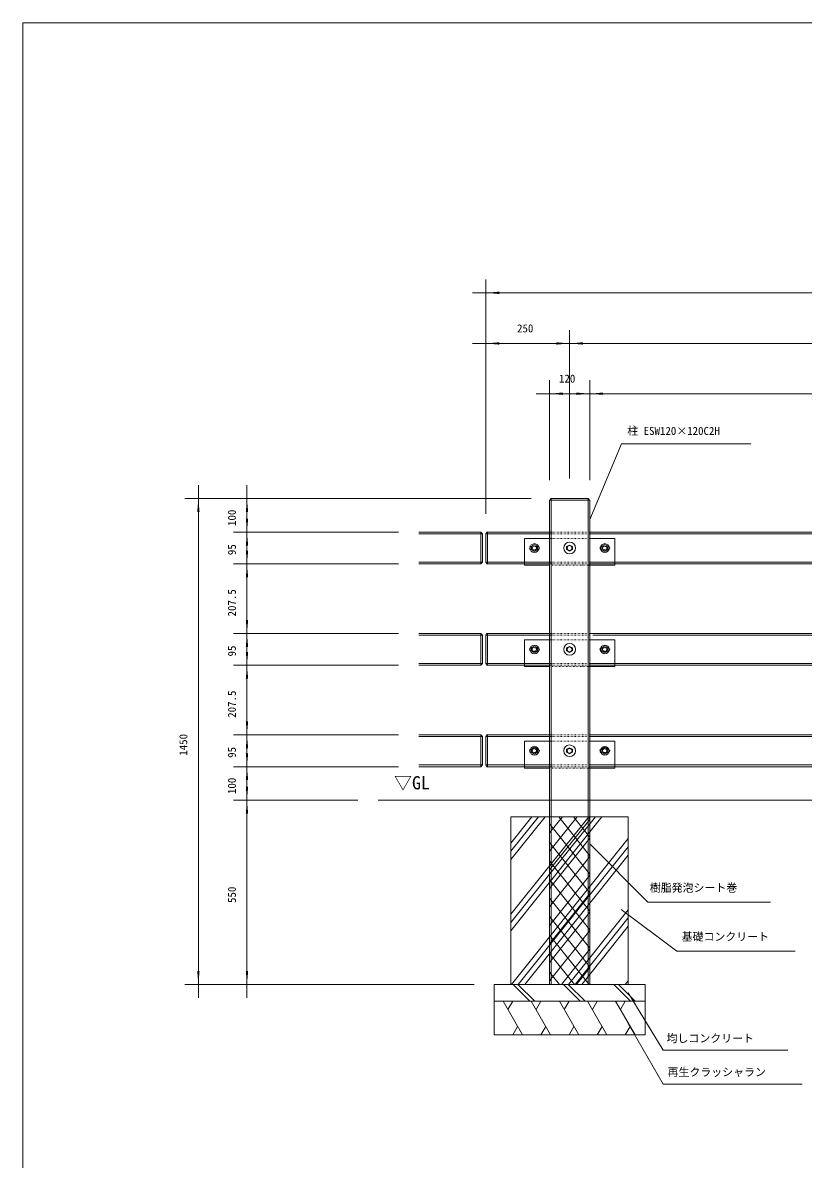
# Model space of a CAD drawing. Units: millimetres, scale not verified. Extents: x -3900 to 3900, y -2750 to 2750.
# Drawn here: x -3900 to -1571, y -642 to 2750 of the extents above; entities that cross this region are included whole.
import ezdxf
from ezdxf.enums import TextEntityAlignment as Align

# ---------------------------------------------------------------- set-up
doc = ezdxf.new("R2010")
doc.units = ezdxf.units.MM
doc.header["$LTSCALE"] = 20
doc.linetypes.add('USER5', pattern=[0.208282, 0.069427, -0.138855])
doc.layers.add('0-1_IMPORTED', color=30, linetype='Continuous', lineweight=18)
doc.styles.add('ＭＳ ゴシック', font='')
doc.styles.get('ＭＳ ゴシック').set_extended_font_data('MS Gothic')

msp = doc.modelspace()

# ---------------------------------------------------------------- linework, layer by layer
at = {"layer": '0-1_IMPORTED', "color": 1}
for p, q in [((-2518.5, 1284.92), (-2518.5, 1984)), ((-2518.5, 1944), (-2558.5, 1944)), ((-18.5, 1944), (-2518.5, 1944)), ((-2518.5, 1284.92), (-2518.5, 1832.92)), ((-2268.5, 1389.92), (-2268.5, 1832.92)), ((-2268.5, 1389.92), (-2268.5, 1832.92)), ((-2558.5, 1792.92), (-2518.5, 1792.92)), ((-2518.5, 1792.92), (-2268.5, 1792.92)), ((-2308.5, 1792.92), (-2268.5, 1792.92)), ((-2268.5, 1792.92), (-2228.5, 1792.92)), ((-2268.5, 1792.92), (-268.5, 1792.92)), ((-2328.5, 1384.92), (-2328.5, 1682.92)), ((-2208.5, 1384.92), (-2208.5, 1682.92)), ((-2208.5, 1384.92), (-2208.5, 1682.92)), ((-2368.5, 1642.92), (-2328.5, 1642.92)), ((-2328.5, 1642.92), (-2208.5, 1642.92)), ((-2248.5, 1642.92), (-2208.5, 1642.92)), ((-2208.5, 1642.92), (-2168.5, 1642.92)), ((-2208.5, 1642.92), (-328.5, 1642.92)), ((-3376, 1369.92), (-3376, 1329.92)), ((-3231, 1329.92), (-3231, 1369.92)), ((-2383.5, 1329.92), (-3416, 1329.92)), ((-3376, 1329.92), (-3376, -120.08)), ((-2383.5, 1329.92), (-3271, 1329.92)), ((-3231, 1229.92), (-3231, 1329.92)), ((-3231, 1229.92), (-3231, 1269.92)), ((-2778.5, 1229.92), (-3271, 1229.92)), ((-2778.5, 1229.92), (-3271, 1229.92)), ((-3231, 1134.92), (-3231, 1229.92)), ((-3231, 1189.92), (-3231, 1229.92)), ((-3231, 1134.92), (-3231, 1174.92)), ((-2778.5, 1134.92), (-3271, 1134.92)), ((-2778.5, 1134.92), (-3271, 1134.92)), ((-3231, 927.42), (-3231, 1134.92)), ((-3231, 1094.92), (-3231, 1134.92)), ((-3231, 927.42), (-3231, 967.42)), ((-2778.5, 927.42), (-3271, 927.42)), ((-2778.5, 927.42), (-3271, 927.42)), ((-3231, 832.42), (-3231, 927.42)), ((-3231, 887.42), (-3231, 927.42)), ((-3231, 832.42), (-3231, 872.42)), ((-2778.5, 832.42), (-3271, 832.42)), ((-2778.5, 832.42), (-3271, 832.42)), ((-3231, 624.92), (-3231, 832.42)), ((-3231, 792.42), (-3231, 832.42)), ((-3231, 624.92), (-3231, 664.92)), ((-2778.5, 624.92), (-3271, 624.92)), ((-2778.5, 624.92), (-3271, 624.92)), ((-3231, 529.92), (-3231, 624.92)), ((-3231, 584.92), (-3231, 624.92)), ((-3231, 529.92), (-3231, 569.92)), ((-2778.5, 529.92), (-3271, 529.92)), ((-2778.5, 529.92), (-3271, 529.92)), ((-3231, 429.92), (-3231, 529.92)), ((-3231, 489.92), (-3231, 529.92)), ((-3231, 429.92), (-3231, 469.92)), ((-2900, 429.92), (-3271, 429.92)), ((-2900, 429.92), (-3271, 429.92)), ((-3231, -120.08), (-3231, 429.92)), ((-3231, 389.92), (-3231, 429.92)), ((-2553.5, -120.08), (-3416, -120.08)), ((-3376, -120.08), (-3376, -160.08)), ((-2553.5, -120.08), (-3271, -120.08)), ((-3231, -160.08), (-3231, -120.08))]:
    msp.add_line(p, q, dxfattribs=at)
at = {"layer": '0-1_IMPORTED'}
for p, q in [((-2328.5, 1324.92), (-2208.5, 1324.92)), ((-2323.5, 1329.92), (-2323.5, -120.08)), ((-2213.5, 1329.92), (-2213.5, -120.08)), ((-2718.5, 1224.92), (-2528.5, 1224.92)), ((-2533.5, 1229.92), (-2533.5, 1134.92)), ((-2518.5, 1224.92), (-2328.5, 1224.92)), ((-2513.5, 1134.92), (-2513.5, 1229.92)), ((-2208.5, 1224.92), (-18.5, 1224.92)), ((-2378.1, 1187.02), (-2375.99, 1188.43)), ((-2375.99, 1188.43), (-2373.5, 1188.92)), ((-2373.5, 1188.92), (-2371.01, 1188.43)), ((-2371.01, 1188.43), (-2368.9, 1187.02)), ((-2163.5, 1188.92), (-2165.99, 1188.43)), ((-2161.01, 1188.43), (-2163.5, 1188.92)), ((-2158.9, 1187.02), (-2161.01, 1188.43)), ((-2379.51, 1184.91), (-2378.1, 1187.02)), ((-2378.1, 1177.83), (-2379.51, 1179.93)), ((-2375.99, 1176.42), (-2378.1, 1177.83)), ((-2373.5, 1175.92), (-2375.99, 1176.42)), ((-2371.01, 1176.42), (-2373.5, 1175.92)), ((-2368.9, 1177.83), (-2371.01, 1176.42)), ((-2368.9, 1187.02), (-2367.49, 1184.91)), ((-2367.49, 1179.93), (-2368.9, 1177.83)), ((-2367.49, 1184.91), (-2367, 1182.42)), ((-2367, 1182.42), (-2367.49, 1179.93)), ((-2165.99, 1176.42), (-2163.5, 1175.92)), ((-2163.5, 1175.92), (-2161.01, 1176.42)), ((-2161.01, 1176.42), (-2158.9, 1177.83)), ((-2528.5, 1139.92), (-2718.5, 1139.92)), ((-2328.5, 1139.92), (-2518.5, 1139.92)), ((-18.5, 1139.92), (-2208.5, 1139.92)), ((-2718.5, 922.42), (-2528.5, 922.42)), ((-2533.5, 927.42), (-2533.5, 832.42)), ((-2518.5, 922.42), (-2328.5, 922.42)), ((-2513.5, 832.42), (-2513.5, 927.42)), ((-2199, 922.42), (-18.5, 922.42)), ((-2379.51, 882.41), (-2378.1, 884.52)), ((-2378.1, 884.52), (-2375.99, 885.93)), ((-2375.99, 885.93), (-2373.5, 886.42)), ((-2373.5, 886.42), (-2371.01, 885.93)), ((-2371.01, 885.93), (-2368.9, 884.52)), ((-2368.9, 884.52), (-2367.49, 882.41)), ((-2367.49, 882.41), (-2367, 879.92)), ((-2163.5, 886.42), (-2165.99, 885.93)), ((-2161.01, 885.93), (-2163.5, 886.42)), ((-2158.9, 884.52), (-2161.01, 885.93)), ((-2378.1, 875.33), (-2379.51, 877.43)), ((-2375.99, 873.92), (-2378.1, 875.33)), ((-2373.5, 873.42), (-2375.99, 873.92)), ((-2371.01, 873.92), (-2373.5, 873.42)), ((-2368.9, 875.33), (-2371.01, 873.92)), ((-2367.49, 877.43), (-2368.9, 875.33)), ((-2367, 879.92), (-2367.49, 877.43)), ((-2165.99, 873.92), (-2163.5, 873.42)), ((-2163.5, 873.42), (-2161.01, 873.92)), ((-2161.01, 873.92), (-2158.9, 875.33)), ((-2528.5, 837.42), (-2718.5, 837.42)), ((-2328.5, 837.42), (-2518.5, 837.42)), ((-18.5, 837.42), (-2208.5, 837.42)), ((-2718.5, 619.92), (-2528.5, 619.92)), ((-2533.5, 624.92), (-2533.5, 529.92)), ((-2518.5, 619.92), (-2328.5, 619.92)), ((-2513.5, 529.92), (-2513.5, 624.92)), ((-2208.5, 619.92), (-18.5, 619.92)), ((-2379.51, 579.91), (-2378.1, 582.02)), ((-2378.1, 582.02), (-2375.99, 583.43)), ((-2375.99, 583.43), (-2373.5, 583.92)), ((-2373.5, 583.92), (-2371.01, 583.43)), ((-2371.01, 583.43), (-2368.9, 582.02)), ((-2368.9, 582.02), (-2367.49, 579.91)), ((-2367.49, 579.91), (-2367, 577.42)), ((-2367, 577.42), (-2367.49, 574.93)), ((-2163.5, 583.92), (-2165.99, 583.43)), ((-2161.01, 583.43), (-2163.5, 583.92)), ((-2158.9, 582.02), (-2161.01, 583.43)), ((-2378.1, 572.83), (-2379.51, 574.93)), ((-2375.99, 571.42), (-2378.1, 572.83)), ((-2373.5, 570.92), (-2375.99, 571.42)), ((-2371.01, 571.42), (-2373.5, 570.92)), ((-2368.9, 572.83), (-2371.01, 571.42)), ((-2367.49, 574.93), (-2368.9, 572.83)), ((-2165.99, 571.42), (-2163.5, 570.92)), ((-2163.5, 570.92), (-2161.01, 571.42)), ((-2161.01, 571.42), (-2158.9, 572.83)), ((-2528.5, 534.92), (-2718.5, 534.92)), ((-2328.5, 534.92), (-2518.5, 534.92)), ((-18.5, 534.92), (-2208.5, 534.92)), ((432, 429.92), (-2840, 429.92)), ((-2443.5, 252.56), (-2341.61, 379.92)), ((-2443.5, 40.42), (-2171.9, 379.92)), ((-2443.5, 277.31), (-2361.41, 379.92)), ((-2443.5, 65.17), (-2191.7, 379.92)), ((-2443.5, 302.05), (-2381.21, 379.92)), ((-2443.5, 89.92), (-2211.5, 379.92)), ((-2328, 332.54), (-2290.09, 379.92)), ((-2328, 277.29), (-2245.9, 379.92)), ((-2208, 264.13), (-2300.64, 379.92)), ((-2208, 319.37), (-2256.44, 379.92)), ((-2208, 374.61), (-2212.25, 379.92)), ((-2328, 222.05), (-2208, 372.05)), ((-2208, 208.88), (-2328, 358.88)), ((-2441.79, -120.08), (-2093.5, 315.29)), ((-2328, 166.81), (-2208, 316.81)), ((-2422, -120.08), (-2093.5, 290.54)), ((-2208, 153.64), (-2328, 303.64)), ((-2402.2, -120.08), (-2093.5, 265.79)), ((-2328, 111.57), (-2208, 261.57)), ((-2208, 98.4), (-2328, 248.4)), ((-2328, 56.32), (-2208, 206.32)), ((-2208, 43.16), (-2328, 193.16)), ((-2328, 1.08), (-2208, 151.08)), ((-2208, -12.09), (-2328, 137.91)), ((-2272.09, -120.08), (-2093.5, 103.16)), ((-2328, -54.16), (-2208, 95.84)), ((-2208, -67.33), (-2328, 82.67)), ((-2252.29, -120.08), (-2093.5, 78.41)), ((-2328, -109.4), (-2208, 40.6)), ((-2232.49, -120.08), (-2093.5, 53.66)), ((-2209.99, -120.08), (-2328, 27.43)), ((-2254.19, -120.08), (-2328, -27.81)), ((-2292.34, -120.08), (-2208, -14.65)), ((-2298.38, -120.08), (-2328, -83.06)), ((-2248.15, -120.08), (-2208, -69.89)), ((-2436.64, -120.08), (-2386.64, -170.08)), ((-2422.5, -120.08), (-2372.5, -170.08)), ((-2286.64, -120.08), (-2236.64, -170.08)), ((-2272.5, -120.08), (-2222.5, -170.08)), ((-2136.64, -120.08), (-2086.64, -170.08)), ((-2122.5, -120.08), (-2072.5, -170.08)), ((-2102.38, -120.08), (-2093.5, -108.97)), ((-2409.37, -270.08), (-2467.11, -170.08)), ((-2452.67, -195.08), (-2438.24, -170.08)), ((-2325.37, -270.08), (-2383.11, -170.08)), ((-2368.67, -195.08), (-2354.24, -170.08)), ((-2241.37, -270.08), (-2299.11, -170.08)), ((-2284.67, -195.08), (-2270.24, -170.08)), ((-2157.37, -270.08), (-2215.11, -170.08)), ((-2200.67, -195.08), (-2186.24, -170.08)), ((-2073.37, -270.08), (-2131.11, -170.08)), ((-2116.67, -195.08), (-2102.24, -170.08)), ((-2423.81, -245.08), (-2438.24, -270.08)), ((-2339.81, -245.08), (-2354.24, -270.08)), ((-2255.81, -245.08), (-2270.24, -270.08)), ((-2171.81, -245.08), (-2186.24, -270.08)), ((-2087.81, -245.08), (-2102.24, -270.08))]:
    msp.add_line(p, q, dxfattribs=at)
at = {"layer": '0-1_IMPORTED', "linetype": 'USER5'}
for p, q in [((-2208.5, 1229.92), (-2328.5, 1229.92)), ((-2208.5, 1224.92), (-2328.5, 1224.92)), ((-2383.5, 1187.42), (-2363.5, 1187.42)), ((-2208.5, 1210.92), (-2328.5, 1210.92)), ((-2153.5, 1187.42), (-2173.5, 1187.42)), ((-2363.5, 1177.42), (-2383.5, 1177.42)), ((-2173.5, 1177.42), (-2153.5, 1177.42)), ((-2208.5, 1139.92), (-2328.5, 1139.92)), ((-2208.5, 1134.92), (-2328.5, 1134.92)), ((-2328.5, 1130.92), (-2208.5, 1130.92)), ((-2208.5, 927.42), (-2328.5, 927.42)), ((-2208.5, 922.42), (-2328.5, 922.42)), ((-2383.5, 884.92), (-2363.5, 884.92)), ((-2208.5, 908.42), (-2328.5, 908.42)), ((-2153.5, 884.92), (-2173.5, 884.92)), ((-2363.5, 874.92), (-2383.5, 874.92)), ((-2173.5, 874.92), (-2153.5, 874.92)), ((-2208.5, 837.42), (-2328.5, 837.42)), ((-2208.5, 832.42), (-2328.5, 832.42)), ((-2328.5, 828.42), (-2208.5, 828.42)), ((-2208.5, 624.92), (-2328.5, 624.92)), ((-2208.5, 619.92), (-2328.5, 619.92)), ((-2383.5, 582.42), (-2363.5, 582.42)), ((-2208.5, 605.92), (-2328.5, 605.92)), ((-2153.5, 582.42), (-2173.5, 582.42)), ((-2363.5, 572.42), (-2383.5, 572.42)), ((-2173.5, 572.42), (-2153.5, 572.42)), ((-2208.5, 534.92), (-2328.5, 534.92)), ((-2208.5, 529.92), (-2328.5, 529.92)), ((-2328.5, 525.92), (-2208.5, 525.92))]:
    msp.add_line(p, q, dxfattribs=at)
at = {"layer": '0-1_IMPORTED'}
for points in [[(-3900, 2750), (3900, 2750), (3900, -2750), (-3900, -2750)], [(-2323.5, 1329.92), (-2213.5, 1329.92), (-2208.5, 1324.55), (-2208.5, -120.31), (-2328.5, -120.31), (-2328.5, 1324.55)], [(-2382.47, 1177.25), (-2382.47, 1187.6), (-2373.5, 1192.78), (-2364.53, 1187.6), (-2364.53, 1177.25), (-2373.5, 1172.07)], [(-2268.5, 1173.42), (-2259.5, 1177.92), (-2259.5, 1186.92), (-2268.5, 1191.42), (-2277.5, 1186.92), (-2277.5, 1177.92)], [(-2154.53, 1177.25), (-2154.53, 1187.6), (-2163.5, 1192.78), (-2172.47, 1187.6), (-2172.47, 1177.25), (-2163.5, 1172.07)], [(-2382.47, 874.75), (-2382.47, 885.1), (-2373.5, 890.28), (-2364.53, 885.1), (-2364.53, 874.75), (-2373.5, 869.57)], [(-2268.5, 870.92), (-2259.5, 875.42), (-2259.5, 884.42), (-2268.5, 888.92), (-2277.5, 884.42), (-2277.5, 875.42)], [(-2154.53, 874.75), (-2154.53, 885.1), (-2163.5, 890.28), (-2172.47, 885.1), (-2172.47, 874.75), (-2163.5, 869.57)], [(-2382.47, 572.25), (-2382.47, 582.6), (-2373.5, 587.78), (-2364.53, 582.6), (-2364.53, 572.25), (-2373.5, 567.07)], [(-2268.5, 568.42), (-2259.5, 572.92), (-2259.5, 581.92), (-2268.5, 586.42), (-2277.5, 581.92), (-2277.5, 572.92)], [(-2154.53, 572.25), (-2154.53, 582.6), (-2163.5, 587.78), (-2172.47, 582.6), (-2172.47, 572.25), (-2163.5, 567.07)], [(-2443.5, 379.92), (-2093.5, 379.92), (-2093.5, -120.08), (-2443.5, -120.08)], [(-2493.5, -120.08), (-2043.5, -120.08), (-2043.5, -170.08), (-2493.5, -170.08)], [(-2493.5, -170.08), (-2043.5, -170.08), (-2043.5, -270.08), (-2493.5, -270.08)]]:
    msp.add_lwpolyline(points, close=True, dxfattribs=at)
at = {"layer": '0-1_IMPORTED', "color": 1}
for points in [[(-2208.5, 1267.92), (-2113.5, 1492.92), (-1728, 1492.92)], [(-1669, 126), (-2035, 126), (-2208.5, 299.5)], [(-1595.41, -20.22), (-1949, -20.22), (-2115, 104)], [(-1617, -316), (-1989, -316), (-2093.5, -145.08)], [(-1575, -418), (-1989, -418), (-2093.5, -237)]]:
    msp.add_lwpolyline(points, dxfattribs=at)
at = {"layer": '0-1_IMPORTED'}
for points in [[(-2718.5, 1229.92), (-2533.5, 1229.92), (-2528.5, 1224.92), (-2528.5, 1139.92), (-2533.5, 1134.92), (-2718.5, 1134.92)], [(-2328.5, 1134.92), (-2516.34, 1134.92), (-2518.5, 1139.92), (-2518.5, 1224.92), (-2516.34, 1229.92), (-2328.5, 1229.92)], [(-2208.5, 1229.92), (-24.14, 1229.92), (-18.5, 1224.92), (-18.5, 1139.92), (-24.14, 1134.92), (-2208.5, 1134.92)], [(-2328.5, 1130.92), (-2403.5, 1130.92), (-2403.5, 1210.92), (-2328.5, 1210.92)], [(-2208.5, 1210.92), (-2133.5, 1210.92), (-2133.5, 1130.92), (-2208.5, 1130.92)], [(-2165.99, 1188.43), (-2168.1, 1187.02), (-2169.51, 1184.91), (-2170, 1182.42), (-2169.51, 1179.93), (-2168.1, 1177.83), (-2165.99, 1176.42)], [(-2379.51, 1179.93), (-2380, 1182.42), (-2379.51, 1184.91)], [(-2157, 1182.42), (-2157.49, 1184.91), (-2158.9, 1187.02)], [(-2158.9, 1177.83), (-2157.49, 1179.93), (-2157, 1182.42)], [(-2718.5, 927.42), (-2533.5, 927.42), (-2528.5, 922.42), (-2528.5, 837.42), (-2533.5, 832.42), (-2718.5, 832.42)], [(-2328.5, 832.42), (-2516.34, 832.42), (-2518.5, 837.42), (-2518.5, 922.42), (-2516.34, 927.42), (-2328.5, 927.42)], [(-2208.5, 927.42), (-24.14, 927.42), (-18.5, 922.42), (-18.5, 837.42), (-24.14, 832.42), (-2208.5, 832.42)], [(-2328.5, 828.42), (-2403.5, 828.42), (-2403.5, 908.42), (-2328.5, 908.42)], [(-2379.51, 877.43), (-2380, 879.92), (-2379.51, 882.41)], [(-2208.5, 908.42), (-2133.5, 908.42), (-2133.5, 828.42), (-2208.5, 828.42)], [(-2165.99, 885.93), (-2168.1, 884.52), (-2169.51, 882.41), (-2170, 879.92), (-2169.51, 877.43), (-2168.1, 875.33), (-2165.99, 873.92)], [(-2157, 879.92), (-2157.49, 882.41), (-2158.9, 884.52)], [(-2158.9, 875.33), (-2157.49, 877.43), (-2157, 879.92)], [(-2718.5, 624.92), (-2533.5, 624.92), (-2528.5, 619.92), (-2528.5, 534.92), (-2533.5, 529.92), (-2718.5, 529.92)], [(-2328.5, 529.92), (-2516.34, 529.92), (-2518.5, 534.92), (-2518.5, 619.92), (-2516.34, 624.92), (-2328.5, 624.92)], [(-2208.5, 624.92), (-24.14, 624.92), (-18.5, 619.92), (-18.5, 534.92), (-24.14, 529.92), (-2208.5, 529.92)], [(-2328.5, 525.92), (-2403.5, 525.92), (-2403.5, 605.92), (-2328.5, 605.92)], [(-2379.51, 574.93), (-2380, 577.42), (-2379.51, 579.91)], [(-2208.5, 605.92), (-2133.5, 605.92), (-2133.5, 525.92), (-2208.5, 525.92)], [(-2165.99, 583.43), (-2168.1, 582.02), (-2169.51, 579.91), (-2170, 577.42), (-2169.51, 574.93), (-2168.1, 572.83), (-2165.99, 571.42)], [(-2157, 577.42), (-2157.49, 579.91), (-2158.9, 582.02)], [(-2158.9, 572.83), (-2157.49, 574.93), (-2157, 577.42)]]:
    msp.add_lwpolyline(points, dxfattribs=at)
for centre, radius in [((-2373.5, 1182.42), 13), ((-2268.5, 1182.42), 17.5), ((-2268.5, 1182.42), 7.19), ((-2163.5, 1182.42), 13), ((-2373.5, 879.92), 13), ((-2268.5, 879.92), 17.5), ((-2268.5, 879.92), 7.19), ((-2163.5, 879.92), 13), ((-2373.5, 577.42), 13), ((-2268.5, 577.42), 17.5), ((-2268.5, 577.42), 7.19), ((-2163.5, 577.42), 13)]:
    msp.add_circle(centre, radius, dxfattribs=at)
at = {"layer": '0-1_IMPORTED', "linetype": 'USER5'}
for centre, start, end in [((-2383.5, 1182.42), 90, 180), ((-2363.5, 1182.42), 0, 90), ((-2173.5, 1182.42), 90, 180), ((-2153.5, 1182.42), 0, 90), ((-2383.5, 1182.42), 180, 270), ((-2363.5, 1182.42), 270, 0), ((-2173.5, 1182.42), 180, 270), ((-2153.5, 1182.42), 270, 0), ((-2383.5, 879.92), 90, 180), ((-2363.5, 879.92), 0, 90), ((-2173.5, 879.92), 90, 180), ((-2153.5, 879.92), 0, 90), ((-2383.5, 879.92), 180, 270), ((-2363.5, 879.92), 270, 0), ((-2173.5, 879.92), 180, 270), ((-2153.5, 879.92), 270, 0), ((-2383.5, 577.42), 90, 180), ((-2383.5, 577.42), 180, 270), ((-2363.5, 577.42), 0, 90), ((-2363.5, 577.42), 270, 0), ((-2173.5, 577.42), 90, 180), ((-2173.5, 577.42), 180, 270), ((-2153.5, 577.42), 0, 90), ((-2153.5, 577.42), 270, 0)]:
    msp.add_arc(centre, 5, start, end, dxfattribs=at)
at = {"layer": '0-1_IMPORTED', "color": 1}
for points in [[(-2518.5, 1944), (-2478.5, 1947.5), (-2478.5, 1940.5)], [(-2518.5, 1792.92), (-2478.5, 1796.42), (-2478.5, 1789.42)], [(-2268.5, 1792.92), (-2308.5, 1789.42), (-2308.5, 1796.42)], [(-2268.5, 1792.92), (-2228.5, 1796.42), (-2228.5, 1789.42)], [(-2328.5, 1642.92), (-2288.5, 1646.42), (-2288.5, 1639.42)], [(-2208.5, 1642.92), (-2248.5, 1639.42), (-2248.5, 1646.42)], [(-2208.5, 1642.92), (-2168.5, 1646.42), (-2168.5, 1639.42)], [(-3376, 1329.92), (-3372.5, 1289.92), (-3379.5, 1289.92)], [(-3231, 1329.92), (-3227.5, 1289.92), (-3234.5, 1289.92)], [(-3231, 1229.92), (-3234.5, 1269.92), (-3227.5, 1269.92)], [(-3231, 1229.92), (-3227.5, 1189.92), (-3234.5, 1189.92)], [(-3231, 1134.92), (-3234.5, 1174.92), (-3227.5, 1174.92)], [(-3231, 1134.92), (-3227.5, 1094.92), (-3234.5, 1094.92)], [(-3231, 927.42), (-3234.5, 967.42), (-3227.5, 967.42)], [(-3231, 927.42), (-3227.5, 887.42), (-3234.5, 887.42)], [(-3231, 832.42), (-3234.5, 872.42), (-3227.5, 872.42)], [(-3231, 832.42), (-3227.5, 792.42), (-3234.5, 792.42)], [(-3231, 624.92), (-3234.5, 664.92), (-3227.5, 664.92)], [(-3231, 624.92), (-3227.5, 584.92), (-3234.5, 584.92)], [(-3231, 529.92), (-3234.5, 569.92), (-3227.5, 569.92)], [(-3231, 529.92), (-3227.5, 489.92), (-3234.5, 489.92)], [(-3231, 429.92), (-3234.5, 469.92), (-3227.5, 469.92)], [(-3231, 429.92), (-3227.5, 389.92), (-3234.5, 389.92)], [(-3376, -120.08), (-3379.5, -80.08), (-3372.5, -80.08)], [(-3231, -120.08), (-3234.5, -80.08), (-3227.5, -80.08)]]:
    msp.add_solid(points, dxfattribs=at)

# ---------------------------------------------------------------- texts
at = {"layer": '0-1_IMPORTED', "color": 7, "style": 'ＭＳ ゴシック'}
for s, height, p in [('250', 23.88, (-2425.25, 1818.85)), ('120', 23.88, (-2300.25, 1668.85)), ('柱 ESW120×120C2H', 23.88, (-2096.49, 1512.82)), ('▽GL', 39.38, (-2792.36, 450.39)), ('樹脂発泡シート巻', 23.88, (-2029.08, 149.44)), ('基礎コンクリート', 23.88, (-1934.08, 3.48)), ('均しコンクリート', 23.88, (-1979.24, -299.93)), ('再生クラッシャラン', 23.88, (-1976.08, -400.81))]:
    msp.add_text(s, height=height, dxfattribs=at).set_placement(p, align=Align.BOTTOM_LEFT)
for s, p in [('100', (-3256.93, 1248.17)), ('95', (-3256.93, 1161.26)), ('207.5', (-3256.93, 978.26)), ('95', (-3256.93, 858.76)), ('207.5', (-3256.93, 675.76)), ('1450', (-3401.93, 562.59)), ('95', (-3256.93, 556.26)), ('100', (-3256.93, 448.17)), ('550', (-3256.93, 123.17))]:
    msp.add_text(s, height=23.88, rotation=90, dxfattribs=at).set_placement(p, align=Align.BOTTOM_LEFT)

doc.saveas('drawing.dxf')
